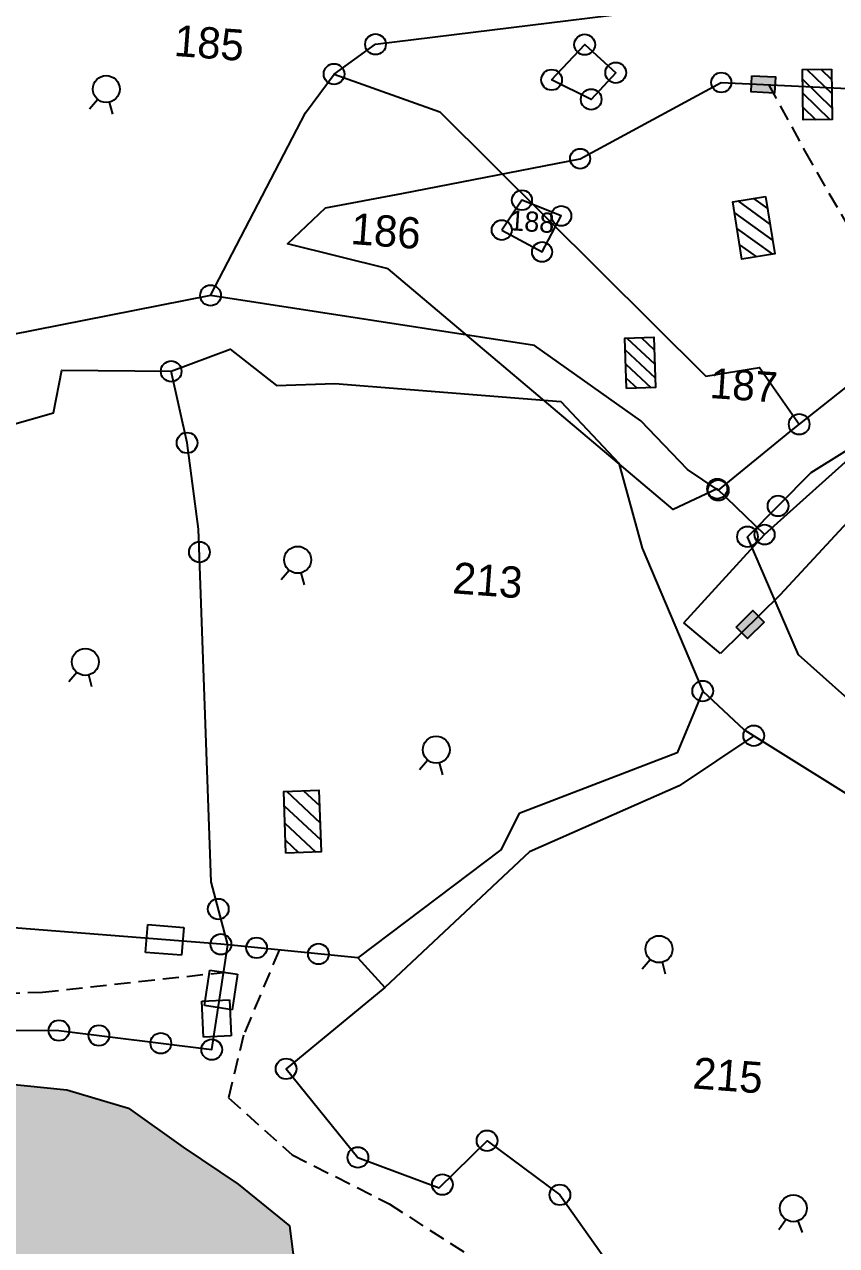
# Model space of a CAD drawing. Header units: metres. Extents: x 316291 to 322492, y 1878982 to 1885522.
# Drawn here: x 319157.2 to 319408.6, y 1882426.3 to 1882804.6 of the extents above; entities that cross this region are included whole.
import ezdxf

# ---------------------------------------------------------------- set-up
doc = ezdxf.new("R2010")
doc.units = ezdxf.units.M
doc.linetypes.add('DASHED', pattern=[0.75, 0.5, -0.25])
for name, color, linetype in [('LINE_FOOTPATH', 1, 'DASHED'), ('OFF', 1, 'Continuous'), ('OTHERS', 1, 'Continuous'), ('POLY_HATCH', 12, 'Continuous'), ('POLY_PARCEL', 6, 'Continuous'), ('POLY_ROAD', 30, 'Continuous'), ('POLY_WATER', 4, 'Continuous'), ('SYM_STONE', 1, 'Continuous'), ('SYM_WELL', 1, 'Continuous'), ('TEXT_PARCEL', 7, 'Continuous')]:
    doc.layers.add(name, color=color, linetype=linetype)
doc.styles.add('TEXT_MAP', font='')
doc.styles.get('TEXT_MAP').set_extended_font_data('Kruti Dev 050')

# ---------------------------------------------------------------- blocks, each defined once
blk = doc.blocks.new('MOTWELL')
for points in [[(-1.54, 2.96), (-0.8, 1.55)], [(1.54, 2.96), (0.8, 1.55)]]:
    blk.add_lwpolyline(points)
blk.add_circle((0, 0), 1.74)
blk = doc.blocks.new('STONE')
blk.add_circle((0, 0), 0.851)
blk = doc.blocks.new('STONESQUARE')
at = {"layer": 'SYM_STONE'}
for p, q in [((-1.036, 0.805), (1.036, 0.805)), ((-1.036, -0.805), (-1.036, 0.805)), ((1.036, 0.805), (1.036, -0.805)), ((1.036, -0.805), (-1.036, -0.805))]:
    blk.add_line(p, q, dxfattribs=at)
blk = doc.blocks.new('STONESQUAREFILLED')
blk.add_hatch(color=256).paths.add_polyline_path([(0.696, -0.481), (0.696, 0.481), (-0.696, 0.481), (-0.696, -0.481)])
blk.add_lwpolyline([(-0.696, 0.481), (0.696, 0.481), (0.696, -0.481), (-0.696, -0.481)], close=True)

msp = doc.modelspace()

# ---------------------------------------------------------------- hatches: boundary and pattern name
at = {"layer": 'OTHERS'}
h = msp.add_hatch(dxfattribs=at)
h.set_pattern_fill('ANSI31', color=256, scale=24.633142, angle=-89.2196, style=0)
h.set_pattern_definition([(315.78042, (321386.1593, 1886988.331), (2.147425, 2.2067365), [])])
h.paths.add_polyline_path([(319398.29, 1882774.99), (319407.24, 1882775.11), (319407.03, 1882790.75), (319398.08, 1882790.63)])
h = msp.add_hatch(dxfattribs=at)
h.set_pattern_fill('ANSI31', color=256, scale=28.348884, angle=-80.8359, style=0)
h.set_pattern_definition([(324.16406, (320935.6594, 1887862.506), (2.0746647, 2.8727934), [])])
h.paths.add_polyline_path([(319379.35, 1882731.87), (319389.53, 1882733.52), (319386.66, 1882751.29), (319376.48, 1882749.64)])
h = msp.add_hatch(dxfattribs=at)
h.set_pattern_fill('ANSI31', color=256, scale=24.633142, angle=92.0585, style=0)
h.set_pattern_definition([(137.058516, (317458.6098, 1878451.0826), (-2.0976693, -2.254086), [])])
h.paths.add_polyline_path([(319352.01, 1882707.71), (319343.06, 1882707.39), (319343.62, 1882691.76), (319352.57, 1882692.09)])
h = msp.add_hatch(dxfattribs=at)
h.set_pattern_fill('ANSI31', color=256, scale=30.089158, angle=91.9723, style=0)
h.set_pattern_definition([(136.972255, (316927.7715, 1877371.396), (-2.5664262, -2.7494847), [])])
h.paths.add_polyline_path([(319248.36, 1882567.35), (319237.43, 1882566.97), (319238.09, 1882547.88), (319249.02, 1882548.25)])
at = {"layer": 'POLY_HATCH', "ltscale": 10}
h = msp.add_hatch(dxfattribs=at)
h.set_pattern_fill('ZIGZAG', color=256, scale=5.378167, angle=-4.2893, style=0)
h.set_pattern_definition([(355.7107, (317327.343, 1881245.552), (18.30498, 15.75073), [17.07568, -17.07568]), (85.7107, (317344.371, 1881244.275), (-15.75073, 18.30498), [17.07568, -17.07568])])
h.paths.add_polyline_path([(319666.23, 1882839.15), (319613.33, 1882834.22), (319591.41, 1882822.56), (319573.95, 1882794.5), (319580.55, 1882765.77), (319603.21, 1882742.28), (319621.48, 1882738.7), (319644.97, 1882746.2), (319665.43, 1882758.79), (319673.93, 1882775.95), (319657.98, 1882794.65), (319652.58, 1882810.71), (319668.29, 1882821.5)])
h.paths.add_polyline_path([(319439.14, 1882928.62), (319405.23, 1882973.12), (319408.65, 1883014.82), (319422.19, 1883035.66), (319486.08, 1883026.14), (319534.05, 1883017.23), (319589.04, 1883011.33), (319604.57, 1883007.22), (319602.34, 1882991.43), (319606.79, 1882973.96), (319611.54, 1882956.46), (319618.3, 1882942.07), (319614.64, 1882922.85), (319618.19, 1882905.15), (319622.58, 1882886.8), (319634.9, 1882871.69), (319645, 1882858.53), (319641.9, 1882850.78), (319615.15, 1882846.88), (319579.06, 1882840.73), (319565.14, 1882854.18), (319546.34, 1882873.61), (319533.57, 1882886.68), (319536.18, 1882911.6), (319550.12, 1882933.89), (319577.16, 1882945.45), (319575.2, 1882956.83), (319554.25, 1882955.44), (319510.75, 1882945.12), (319463.05, 1882933.92)])
h.paths.add_polyline_path([(318903, 1881851.64), (318906.7, 1881856.87), (318915.67, 1881858.77), (318916.95, 1881869.71), (318911.66, 1881883.7), (318913.06, 1881901.24), (318924.04, 1881923.76), (318925.86, 1881934.47), (318943.03, 1881939.06), (318953.79, 1881941.56), (318947.42, 1881953.43), (318939.52, 1881969.47), (318937.18, 1881988.57), (318938.02, 1881998.62), (318943.15, 1882009.26), (318957, 1882018.7), (318985.48, 1882029.24), (318995.33, 1882036.77), (318984.14, 1882050.66), (318986.22, 1882077.16), (319003.84, 1882097.52), (319001.25, 1882105.8), (318985.55, 1882120.95), (318986.62, 1882143.84), (319001.47, 1882161.48), (319016.31, 1882169.37), (319019.46, 1882175.75), (318999.9, 1882183.46), (318989.32, 1882198.22), (318989.02, 1882214.97), (318987.51, 1882232.91), (318990.67, 1882254.18), (318993.68, 1882263.69), (319003.13, 1882278.06), (319015.76, 1882288.32), (319028.79, 1882298.92), (319025.42, 1882314.06), (319021.3, 1882324.11), (319028.03, 1882346.4), (319037.38, 1882366.83), (319045.71, 1882373.74), (319054.2, 1882382.66), (319062.05, 1882395.31), (319054.43, 1882407.82), (319047.1, 1882421.61), (319060.58, 1882443.2), (319082.51, 1882454.79), (319105, 1882466.52), (319126.95, 1882470.94), (319151, 1882476.49), (319170.25, 1882474.49), (319189.42, 1882468.83), (319206.26, 1882456.72), (319223.34, 1882445.33), (319239.2, 1882432.38), (319240.78, 1882420.31), (319239.34, 1882409.76), (319249.29, 1882406.26), (319258.05, 1882399.17), (319259.49, 1882385.28), (319259.79, 1882370.92), (319259.81, 1882365.04), (319265.12, 1882370.89), (319297.57, 1882375.62), (319305.37, 1882377.79), (319318.11, 1882369.85), (319338.35, 1882366.31), (319351.93, 1882362.17), (319364.23, 1882355.73), (319370.53, 1882347.73), (319374.94, 1882339.12), (319381.33, 1882329.82), (319387.97, 1882319.03), (319394.73, 1882307.5), (319401.77, 1882294.66), (319407.42, 1882280.45), (319414.03, 1882271.68), (319412.21, 1882260.98), (319411.02, 1882248.75), (319404.67, 1882238.93), (319400.38, 1882229.52), (319416.94, 1882223.49), (319435.87, 1882222.08), (319454.89, 1882221.75), (319465.58, 1882218.38), (319474.07, 1882210.2), (319480.54, 1882199.61), (319479.71, 1882194.71), (319488.73, 1882200.83), (319502.07, 1882200.94), (319516.09, 1882200.25), (319531.99, 1882200.16), (319546.89, 1882198.86), (319560.57, 1882191.22), (319574.41, 1882183.2), (319581.25, 1882175.15), (319586.26, 1882159.7), (319609.37, 1882140.06), (319609.27, 1882123.33), (319611.72, 1882102.08), (319630.47, 1882052.61), (319641.65, 1882023.14), (319625.41, 1881990.08), (319602.13, 1881958.68), (319581.7, 1881915), (319552.87, 1881930.35), (319488.86, 1881953.99), (319436.75, 1881975.6), (319396.4, 1882033.25), (319340.86, 1882084.51), (319333.36, 1882122.74), (319311.54, 1882156.02), (319288.6, 1882169.42), (319280.33, 1882207.34), (319248.96, 1882254.14), (319214.28, 1882301.95), (319183.28, 1882353.62), (319165.3, 1882382.85), (319126.72, 1882393.73), (319120.65, 1882345.51), (319113.34, 1882330.99), (319110.45, 1882315.01), (319125.02, 1882285.66), (319119.07, 1882254.09), (319112.21, 1882220.32), (319125.3, 1882196.36), (319118.54, 1882153.92), (319100.26, 1882113.85), (319093.21, 1882082.74), (319055.36, 1882043.01), (319043.3, 1882010.38), (319005.73, 1881974.4), (318998.12, 1881950.24), (319001.66, 1881930.25), (318974.45, 1881901.78), (318951.69, 1881872.22), (318952.37, 1881853.71), (318943.44, 1881842.7), (318929.43, 1881849.4), (318913.79, 1881847.3), (318906.89, 1881845.44)])
h.paths.add_polyline_path([(318432.45, 1882009.59), (318394.4, 1882043.13), (318379.84, 1882080.69), (318369.1, 1882119.13), (318370.99, 1882140.41), (318386.51, 1882165.88), (318422.24, 1882174.78), (318448.32, 1882171.08), (318431.53, 1882205.92), (318379.4, 1882202.31), (318379.11, 1882248.65), (318387.86, 1882268.83), (318427.52, 1882283.81), (318450.46, 1882300.03), (318469.68, 1882297.43), (318482.53, 1882310.36), (318480.93, 1882323.8), (318487.25, 1882342.43), (318515.97, 1882350.7), (318541.45, 1882362.1), (318558.82, 1882360.1), (318572.52, 1882382.35), (318593.62, 1882389.45), (318608.79, 1882394.69), (318621.45, 1882389.68), (318626.21, 1882418.27), (318628.41, 1882436.06), (318616.31, 1882471.7), (318632.02, 1882491.95), (318648.76, 1882510.37), (318666.96, 1882525.22), (318689.3, 1882556.55), (318716.44, 1882582.3), (318742.57, 1882579.18), (318770.36, 1882590.41), (318796.57, 1882588.45), (318804.8, 1882586.09), (318833.28, 1882583.38), (318842.05, 1882572.88), (318838.13, 1882547.7), (318835.6, 1882517.78), (318822.39, 1882507.77), (318828.43, 1882491.69), (318849.04, 1882476.83), (318861.43, 1882452.74), (318864.04, 1882421.86), (318857.03, 1882394.02), (318850.9, 1882385.79), (318882.98, 1882377.02), (318900.6, 1882353.11), (318910.83, 1882323.4), (318907.56, 1882306.85), (318899.02, 1882289.55), (318898.1, 1882273.41), (318888.45, 1882256.76), (318920.64, 1882257.24), (318927.3, 1882241.69), (318930.2, 1882222.37), (318927.92, 1882195.9), (318913.16, 1882165.17), (318937.6, 1882139.6), (318943.32, 1882127.01), (318936.79, 1882105.5), (318921.26, 1882080.03), (318887.54, 1882066.93), (318863.14, 1882069.92), (318853.56, 1882061.95), (318875.27, 1882053.96), (318893.96, 1882044.45), (318902.84, 1882027.57), (318906.18, 1882006.48), (318895.84, 1882003.78), (318882.53, 1882000.15), (318877.92, 1881988.91), (318853.23, 1881980.34), (318847.51, 1881969.77), (318852.12, 1881957.85), (318879.85, 1881952.87), (318894.71, 1881938.44), (318890.6, 1881918.49), (318874.93, 1881898.82), (318855.34, 1881888.71), (318852.96, 1881880.2), (318879.37, 1881873.01), (318899.23, 1881855.89), (318901.24, 1881839.48), (318896.92, 1881829.7), (318889.91, 1881811.54), (318876.84, 1881796.44), (318872.43, 1881793.07), (318865.66, 1881797.83), (318878.55, 1881825.34), (318882.77, 1881835.93), (318873.76, 1881850.29), (318841.39, 1881868.99), (318846.27, 1881900.8), (318844.72, 1881930.69), (318836.61, 1881954.6), (318842.98, 1881984.08), (318849.66, 1882002.81), (318836.65, 1882023.01), (318815.11, 1882045.52), (318816.35, 1882075.57), (318824.02, 1882087.76), (318822.66, 1882115.22), (318811.7, 1882140.64), (318796.86, 1882148.78), (318796.92, 1882173), (318801.45, 1882195.22), (318799.19, 1882218.13), (318794.84, 1882240.28), (318789.12, 1882264.01), (318798.99, 1882288.23), (318801.56, 1882308.93), (318795.18, 1882331.23), (318784.39, 1882351.46), (318797.23, 1882375.83), (318807.15, 1882400.78), (318803.25, 1882426.41), (318795.77, 1882451.38), (318784.62, 1882471.63), (318771.22, 1882484.29), (318768.99, 1882495.18), (318762.25, 1882502.9), (318743.63, 1882497.64), (318726.45, 1882486.91), (318721.46, 1882473.41), (318716.39, 1882456.41), (318718.43, 1882450.34), (318705.67, 1882441.87), (318694.05, 1882431.27), (318696.4, 1882414.45), (318694.35, 1882398.15), (318686.32, 1882381.19), (318676.44, 1882364.18), (318664.89, 1882344.7), (318652.25, 1882325.49), (318646.09, 1882308.05), (318637.84, 1882271.47), (318623.51, 1882254.42), (318606.05, 1882235.02), (318603.4, 1882203.42), (318592.53, 1882187.96), (318564.85, 1882178.02), (318559.88, 1882157.31), (318572.67, 1882134.16), (318578.37, 1882112.65), (318564.09, 1882091.35), (318554.21, 1882066.94), (318551.83, 1882036.42), (318551.91, 1882006.65), (318552.92, 1881986.78), (318546.31, 1881981.36), (318520.56, 1881996.98), (318491.96, 1882009.29), (318462.66, 1882019.63)])

# ---------------------------------------------------------------- linework, layer by layer
at = {"layer": 'LINE_FOOTPATH', "ltscale": 10}
for points in [[(319387.59, 1882786), (319398.83, 1882765.3), (319413.35, 1882739.99), (319427.84, 1882716.48), (319439.32, 1882694.07)], [(319236, 1882517.82), (319225.04, 1882491.48), (319220.34, 1882472.05), (319240.07, 1882454.39), (319270.06, 1882439.2), (319299.76, 1882420.07), (319321.61, 1882401.89), (319343.02, 1882382.66), (319365.31, 1882360.85), (319384.89, 1882336.37), (319402.77, 1882308.42), (319402.77, 1882308.42), (319402.77, 1882308.42), (319444.28, 1882226.2), (319559.06, 1882211.47), (319559.06, 1882211.47), (319580.77, 1882181.8), (319591.39, 1882148.28), (319611.81, 1882079.86), (319611.81, 1882079.86), (319611.81, 1882079.86), (319598.32, 1882023.14)], [(319060.3, 1882502.12), (319073.82, 1882497.78), (319128.25, 1882503.77), (319162.7, 1882504.78), (319218.84, 1882510.91)]]:
    msp.add_lwpolyline(points, dxfattribs=at)
at = {"layer": 'OFF'}
for points in [[(319372.74, 1882609.64), (319361.32, 1882619.22)], [(319260.35, 1882515.42), (319268.72, 1882506.25)]]:
    msp.add_lwpolyline(points, dxfattribs=at)
at = {"layer": 'OTHERS'}
for points in [[(319407.03, 1882790.75), (319407.24, 1882775.11), (319398.29, 1882774.99), (319398.08, 1882790.63)], [(319386.66, 1882751.29), (319389.53, 1882733.52), (319379.35, 1882731.87), (319376.48, 1882749.64)], [(319343.62, 1882691.76), (319343.06, 1882707.39), (319352.01, 1882707.71), (319352.57, 1882692.09)], [(319238.09, 1882547.88), (319237.43, 1882566.97), (319248.36, 1882567.35), (319249.02, 1882548.25)]]:
    msp.add_lwpolyline(points, close=True, dxfattribs=at)
at = {"layer": 'POLY_HATCH', "ltscale": 10}
msp.add_lwpolyline([(319151, 1882476.49), (319170.25, 1882474.49), (319189.42, 1882468.83), (319206.26, 1882456.72), (319223.34, 1882445.33), (319239.2, 1882432.38), (319240.78, 1882420.31)], dxfattribs=at)
at = {"layer": 'POLY_PARCEL'}
for points in [[(319253.02, 1882789.21), (319265.86, 1882798.42), (319349.85, 1882808.78), (319399.8, 1882828.56), (319532.41, 1882808.34), (319595.27, 1882823.44), (319676.26, 1882816.1)], [(319386.35, 1882646.51), (319371.7, 1882660.74), (319358, 1882654.35), (319269.81, 1882728.9), (319238.6, 1882736.56), (319250.41, 1882747.73), (319274.01, 1882752.24), (319329.23, 1882762.99), (319372.95, 1882786.6), (319501.58, 1882780.52), (319560.16, 1882801.24), (319633.78, 1882797.63)], [(319214.79, 1882720.62), (319244.24, 1882777.15), (319253.02, 1882789.21)], [(319253.02, 1882789.21), (319285.78, 1882777.48), (319368.16, 1882695.62), (319384.82, 1882698.28), (319397.06, 1882680.72)], [(319220.15, 1882519.39), (319214.97, 1882538.93), (319211.1, 1882648.21), (319207.5, 1882674.96), (319202.59, 1882697.11)], [(319220.15, 1882519.39), (319217.99, 1882519.6), (319137.97, 1882525.94), (319093.93, 1882512.18), (319083.27, 1882510.64)], [(319032.57, 1882448.97), (319052.79, 1882449.24), (319089.86, 1882481.43), (319101.97, 1882486.63), (319124.36, 1882488.35), (319133.04, 1882493.13), (319167.85, 1882492.9), (319215.15, 1882486.97), (319220.15, 1882519.39)], [(319260.35, 1882515.42), (319220.15, 1882519.39)], [(319268.72, 1882506.25), (319238.16, 1882481.02), (319260.41, 1882453.57), (319285.55, 1882444.17), (319300.4, 1882458.76), (319322.96, 1882441.99), (319341.01, 1882416.44), (319346.62, 1882402.2), (319385.18, 1882362.86)]]:
    msp.add_lwpolyline(points, dxfattribs=at)
for points in [[(319320.41, 1882787.41), (319330.64, 1882798.33), (319340.25, 1882789.63), (319332.65, 1882781.37)], [(319304.96, 1882740.89), (319317.44, 1882734.09), (319323.4, 1882745.26), (319311.23, 1882750.13)]]:
    msp.add_lwpolyline(points, close=True, dxfattribs=at)
at = {"layer": 'POLY_ROAD'}
for points in [[(319676.57, 1882759.27), (319638.15, 1882740.17), (319537.26, 1882731.27), (319456.4, 1882727.73), (319397.06, 1882680.72)], [(319214.79, 1882720.62), (319136.74, 1882705.25)], [(319397.06, 1882680.72), (319394.08, 1882678.36), (319371.99, 1882660.26), (319362.45, 1882666.74), (319348.07, 1882681.81), (319315.09, 1882705.14), (319214.79, 1882720.62)], [(319202.59, 1882697.11), (319220.82, 1882703.98), (319235.21, 1882692.74), (319253.24, 1882693.31), (319323.26, 1882687.79), (319341.18, 1882668.61), (319348.4, 1882642.28), (319367.19, 1882598.07)], [(319087.02, 1882679.17), (319141.38, 1882677.28), (319166.2, 1882684.2), (319168.71, 1882697.46), (319202.59, 1882697.11)], [(319444.43, 1882544.01), (319418.86, 1882589.67), (319396.86, 1882609.29), (319381.07, 1882645.86), (319400.82, 1882665.78), (319420.84, 1882678.27), (319432.79, 1882693.02)], [(319367.19, 1882598.07), (319359.33, 1882578.9), (319310.4, 1882560.16), (319304.7, 1882548.88), (319260.35, 1882515.42)], [(319367.19, 1882598.07), (319379.89, 1882586.14), (319382.99, 1882584.21)], [(319382.99, 1882584.21), (319359.89, 1882568.66), (319313.56, 1882548.26), (319268.72, 1882506.25)], [(319382.99, 1882584.21), (319419.89, 1882561.19), (319429.58, 1882538.52), (319435.71, 1882515.84), (319428.94, 1882482.32), (319433.81, 1882453.97), (319439.24, 1882422.01), (319445.33, 1882406.19)]]:
    msp.add_lwpolyline(points, dxfattribs=at)
at = {"layer": 'POLY_WATER'}
for points in [[(319386.35, 1882646.51), (319439.32, 1882694.07)], [(319419.77, 1882658.79), (319391.16, 1882627.85), (319372.74, 1882609.64)], [(319361.32, 1882619.22), (319386.35, 1882646.51)]]:
    msp.add_lwpolyline(points, dxfattribs=at)

# ---------------------------------------------------------------- block references
at = {"layer": 'SYM_STONE'}
for name, p, xscale, yscale, zscale, rotation in [('STONE', (319265.86, 1882798.42), 3.764716826507651, 3.764716826507651, 3.764716826507651, 355.7107211870309), ('STONE', (319330.64, 1882798.33), 3.764716826507651, 3.764716826507651, 3.764716826507651, 355.7107211870309), ('STONE', (319253.02, 1882789.21), 3.764716826507651, 3.764716826507651, 3.764716826507651, 355.7107211870309), ('STONE', (319340.25, 1882789.63), 3.764716826507651, 3.764716826507651, 3.764716826507651, 355.7107211870309), ('STONE', (319320.41, 1882787.41), 3.764716826507651, 3.764716826507651, 3.764716826507651, 355.7107211870309), ('STONE', (319372.95, 1882786.6), 3.639599198251426, 3.639599198251426, 3.639599198251426, 356.095985405272), ('STONE', (319332.65, 1882781.37), 3.764716826507651, 3.764716826507651, 3.764716826507651, 355.7107211870309), ('STONE', (319329.23, 1882762.99), 3.639599198251426, 3.639599198251426, 3.639599198251426, 356.095985405272), ('STONE', (319311.23, 1882750.13), 3.639599198251426, 3.639599198251426, 3.639599198251426, 356.095985405272), ('STONE', (319323.4, 1882745.26), 3.639599198251426, 3.639599198251426, 3.639599198251426, 356.095985405272), ('STONE', (319304.96, 1882740.89), 3.639599198251426, 3.639599198251426, 3.639599198251426, 356.095985405272), ('STONE', (319317.44, 1882734.09), 3.639599198251426, 3.639599198251426, 3.639599198251426, 356.095985405272), ('STONE', (319214.79, 1882720.62), 3.764716826507651, 3.764716826507651, 3.764716826507651, 355.7107211870309), ('STONE', (319202.59, 1882697.11), 3.764716826507651, 3.764716826507651, 3.764716826507651, 355.7107211870309), ('STONE', (319397.06, 1882680.72), 3.764716826507651, 3.764716826507651, 3.764716826507651, 355.7107211870309), ('STONE', (319207.5, 1882674.96), 3.764716826507651, 3.764716826507651, 3.764716826507651, 355.7107211870309), ('STONE', (319371.7, 1882660.74), 3.639599198251426, 3.639599198251426, 3.639599198251426, 356.095985405272), ('STONE', (319371.99, 1882660.26), 3.764716826507651, 3.764716826507651, 3.764716826507651, 355.7107211870309), ('STONE', (319390.51, 1882655.39), 3.764716826507651, 3.764716826507651, 3.764716826507651, 355.7107211870309), ('STONE', (319381.07, 1882645.86), 3.764716826507651, 3.764716826507651, 3.764716826507651, 355.7107211870309), ('STONE', (319386.35, 1882646.51), 3.639599198251426, 3.639599198251426, 3.639599198251426, 356.095985405272), ('STONE', (319211.35, 1882641.11), 3.764716826507651, 3.764716826507651, 3.764716826507651, 355.7107211870309), ('STONE', (319367.19, 1882598.07), 3.764716826507651, 3.764716826507651, 3.764716826507651, 355.7107211870309), ('STONE', (319382.99, 1882584.21), 3.764716826507651, 3.764716826507651, 3.764716826507651, 355.7107211870309), ('STONE', (319217.19, 1882530.53), 3.764716826507651, 3.764716826507651, 3.764716826507651, 355.7107211870309), ('STONESQUARE', (319200.58, 1882520.98), 5.37816689501093, 5.37816689501093, 5.37816689501093, 355.472679982784), ('STONE', (319217.99, 1882519.6), 3.764716826507651, 3.764716826507651, 3.764716826507651, 355.7107211870309), ('STONE', (319229.05, 1882518.51), 3.764716826507651, 3.764716826507651, 3.764716826507651, 355.7107211870309), ('STONE', (319248.2, 1882516.62), 3.764716826507651, 3.764716826507651, 3.764716826507651, 355.7107211870309), ('STONESQUARE', (319218, 1882505.47), 5.37816689501093, 5.37816689501093, 5.37816689501093, 81.23084350229387), ('STONESQUARE', (319216.63, 1882496.6), 5.37816689501093, 5.37816689501093, 5.37816689501093, 92.74411415790432), ('STONE', (319167.85, 1882492.9), 3.764716826507651, 3.764716826507651, 3.764716826507651, 355.7107211870309), ('STONE', (319180.22, 1882491.35), 3.764716826507651, 3.764716826507651, 3.764716826507651, 355.7107211870309), ('STONE', (319199.4, 1882488.95), 3.764716826507651, 3.764716826507651, 3.764716826507651, 355.7107211870309), ('STONE', (319215.15, 1882486.97), 3.764716826507651, 3.764716826507651, 3.764716826507651, 355.7107211870309), ('STONE', (319238.16, 1882481.02), 3.764716826507651, 3.764716826507651, 3.764716826507651, 355.7107211870309), ('STONE', (319300.4, 1882458.76), 3.764716826507651, 3.764716826507651, 3.764716826507651, 355.7107211870309), ('STONE', (319260.41, 1882453.57), 3.764716826507651, 3.764716826507651, 3.764716826507651, 355.7107211870309), ('STONE', (319286.57, 1882445.17), 3.764716826507651, 3.764716826507651, 3.764716826507651, 355.7107211870309), ('STONE', (319322.96, 1882441.99), 3.764716826507651, 3.764716826507651, 3.764716826507651, 355.7107211870309)]:
    msp.add_blockref(name, p, dxfattribs=dict(at, xscale=xscale, yscale=yscale, zscale=zscale, rotation=rotation))
at = {"layer": 'SYM_STONE', "ltscale": 10}
for p, xscale, yscale, zscale, rotation in [((319385.95, 1882785.99), 5.199427426073466, 5.199427426073466, 5.199427426073466, 357.2902727384705), ((319381.85, 1882618.65), 5.199427426073467, 5.199427426073467, 5.199427426073467, 44.66200653180601)]:
    msp.add_blockref('STONESQUAREFILLED', p, dxfattribs=dict(at, xscale=xscale, yscale=yscale, zscale=zscale, rotation=rotation))
at = {"layer": 'SYM_WELL', "xscale": 2.396478483852729, "yscale": 2.396478483852729, "zscale": 2.396478483852729}
for p, rotation in [((319182.48, 1882784.54), 167.3678591131439), ((319241.78, 1882638.71), 167.3678591131439), ((319176.02, 1882607.09), 167.3678591131439), ((319284.67, 1882579.88), 167.3678591131439), ((319353.64, 1882518.09), 167.3678591131439), ((319395.26, 1882437.83), 172.8805486690387)]:
    msp.add_blockref('MOTWELL', p, dxfattribs=dict(at, rotation=rotation))

# ---------------------------------------------------------------- texts
at = {"layer": 'TEXT_PARCEL', "style": 'TEXT_MAP'}
for s, height, rotation, p in [('185', 9.681, 355.7107, (319203.24, 1882794.85)), ('188', 6.239, 356.096, (319307.16, 1882740.85)), ('186', 9.681, 355.7107, (319257.96, 1882736.57)), ('187', 9.359, 356.096, (319369.17, 1882688.86)), ('213', 9.681, 355.7107, (319289.49, 1882628.36)), ('215', 9.681, 355.7107, (319363.88, 1882474.98))]:
    msp.add_text(s, height=height, rotation=rotation, dxfattribs=at).set_placement(p)

doc.saveas('drawing.dxf')
